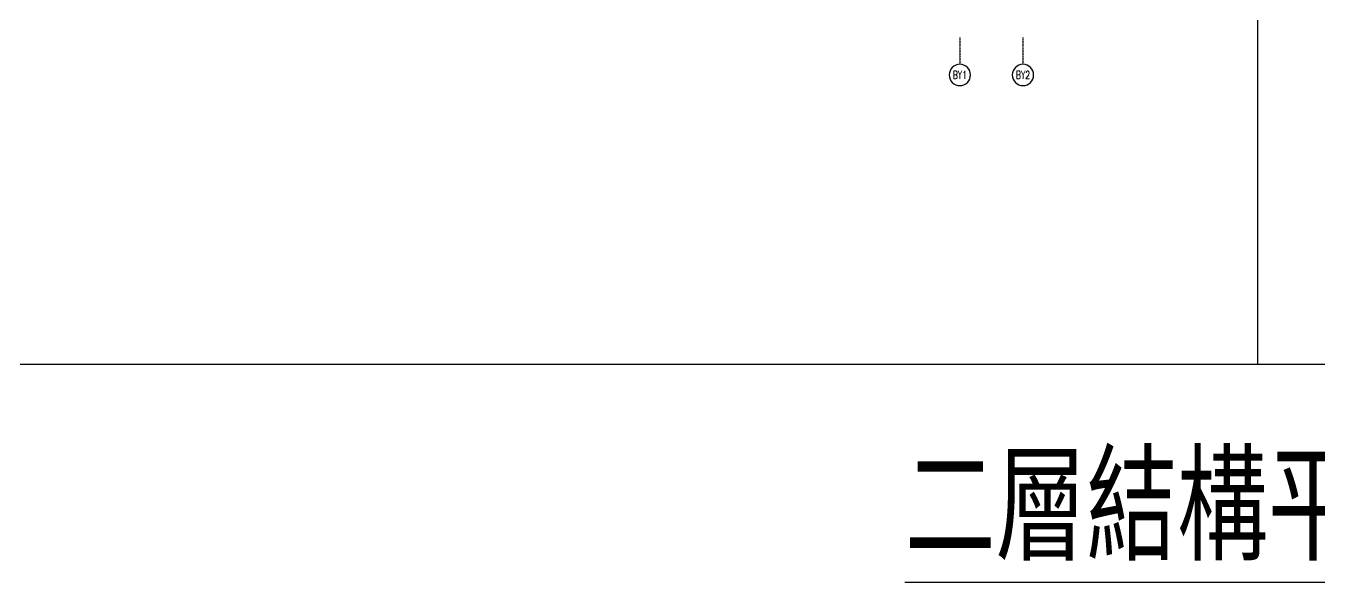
# Model space of a CAD drawing. Header units: centimetres. Extents: x -47768 to 194820, y -149527 to 141949.
# Drawn here: x 58685 to 65955, y -21395 to -18267 of the extents above; entities that cross this region are included whole.
import ezdxf
from ezdxf.enums import TextEntityAlignment as Align

# ---------------------------------------------------------------- set-up
doc = ezdxf.new("R2010")
doc.units = ezdxf.units.CM
doc.linetypes.add('PHANTOM2', pattern=[1.25, 0.625, -0.125, 0.125, -0.125, 0.125, -0.125])
doc.layers.get('0').update_dxf_attribs({"color": 8})
doc.layers.add('0S-繪圖區', color=171, linetype='Continuous', plot=False)
doc.layers.add('1S-TEXT2', color=2, linetype='Continuous', plot=False)
doc.layers.add('grid2', color=4, linetype='Continuous')
doc.styles.add('CHINA', font='romans.shx', dxfattribs={"width": 0.85, "bigfont": 'chineset.shx'})
doc.styles.add('ROMANS', font='simplex.shx', dxfattribs={"height": 4, "bigfont": 'chineset.shx'})

# ---------------------------------------------------------------- blocks, each defined once
blk = doc.blocks.new('*U147')
at = {"color": 0, "ltscale": 100}
blk.add_lwpolyline([(-36.3, 27), (36.3, 27), (36.3, -27), (-36.3, -27)], close=True, dxfattribs=at)
blk = doc.blocks.new('*U148')
at = {"color": 0, "ltscale": 100}
blk.add_lwpolyline([(-36.3, 27), (36.3, 27), (36.3, -27), (-36.3, -27)], close=True, dxfattribs=at)
blk = doc.blocks.new('markt002')
blk.add_circle((0, 0), 0.5)
at = {"style": 'ROMANS', "width": 0.7}
blk.add_attdef('NO.', text='', height=0.375, dxfattribs=at).set_placement((0, 0), align=Align.MIDDLE)

msp = doc.modelspace()

# ---------------------------------------------------------------- linework, layer by layer
at = {"layer": 'grid2', "linetype": 'PHANTOM2', "ltscale": 0.1}
for p, q in [((63935.4268, -18332.7352), (63935.4268, -18482.7352)), ((64290.4268, -18332.7352), (64290.4268, -18482.7352))]:
    msp.add_line(p, q, dxfattribs=at)

# ---------------------------------------------------------------- block references
at = {"layer": '0S-繪圖區', "ltscale": 100, "xscale": 150, "yscale": 150, "zscale": 150}
msp.add_blockref('*U147', (63312.9822, -16120.8903), dxfattribs=at)
at = {"layer": '0S-繪圖區', "color": 11, "ltscale": 100, "xscale": 150, "yscale": 150, "zscale": 150}
msp.add_blockref('*U148', (71055.4348, -16120.8903), dxfattribs=at)
at = {"layer": 'grid2', "linetype": 'PHANTOM2', "ltscale": 0.1}
ref = msp.add_blockref('markt002', (63935.4268, -18542.7352), dxfattribs=dict(at, xscale=-119.9999999999999, yscale=119.9999999999999, zscale=119.9999999999999, rotation=180.0000000047261))
ref.add_attrib('NO.', 'BY1', dxfattribs={"layer": '0', "height": 45, "rotation": 360, "style": 'ROMANS', "width": 0.7}).set_placement((63935.4268, -18542.7352), align=Align.MIDDLE)
ref = msp.add_blockref('markt002', (64290.4268, -18542.7352), dxfattribs=dict(at, xscale=-119.9999999999999, yscale=119.9999999999999, zscale=119.9999999999999, rotation=180.0000000047261))
ref.add_attrib('NO.', 'BY2', dxfattribs={"layer": '0', "height": 45, "rotation": 360, "style": 'ROMANS', "width": 0.7}).set_placement((64290.4268, -18542.7352), align=Align.MIDDLE)

# ---------------------------------------------------------------- texts
at = {"layer": '1S-TEXT2', "style": 'CHINA', "width": 0.85}
msp.add_text('%%U二層結構平面圖 ', height=600, dxfattribs=at).set_placement((63626.8428, -21275.0092))

doc.saveas('drawing.dxf')
